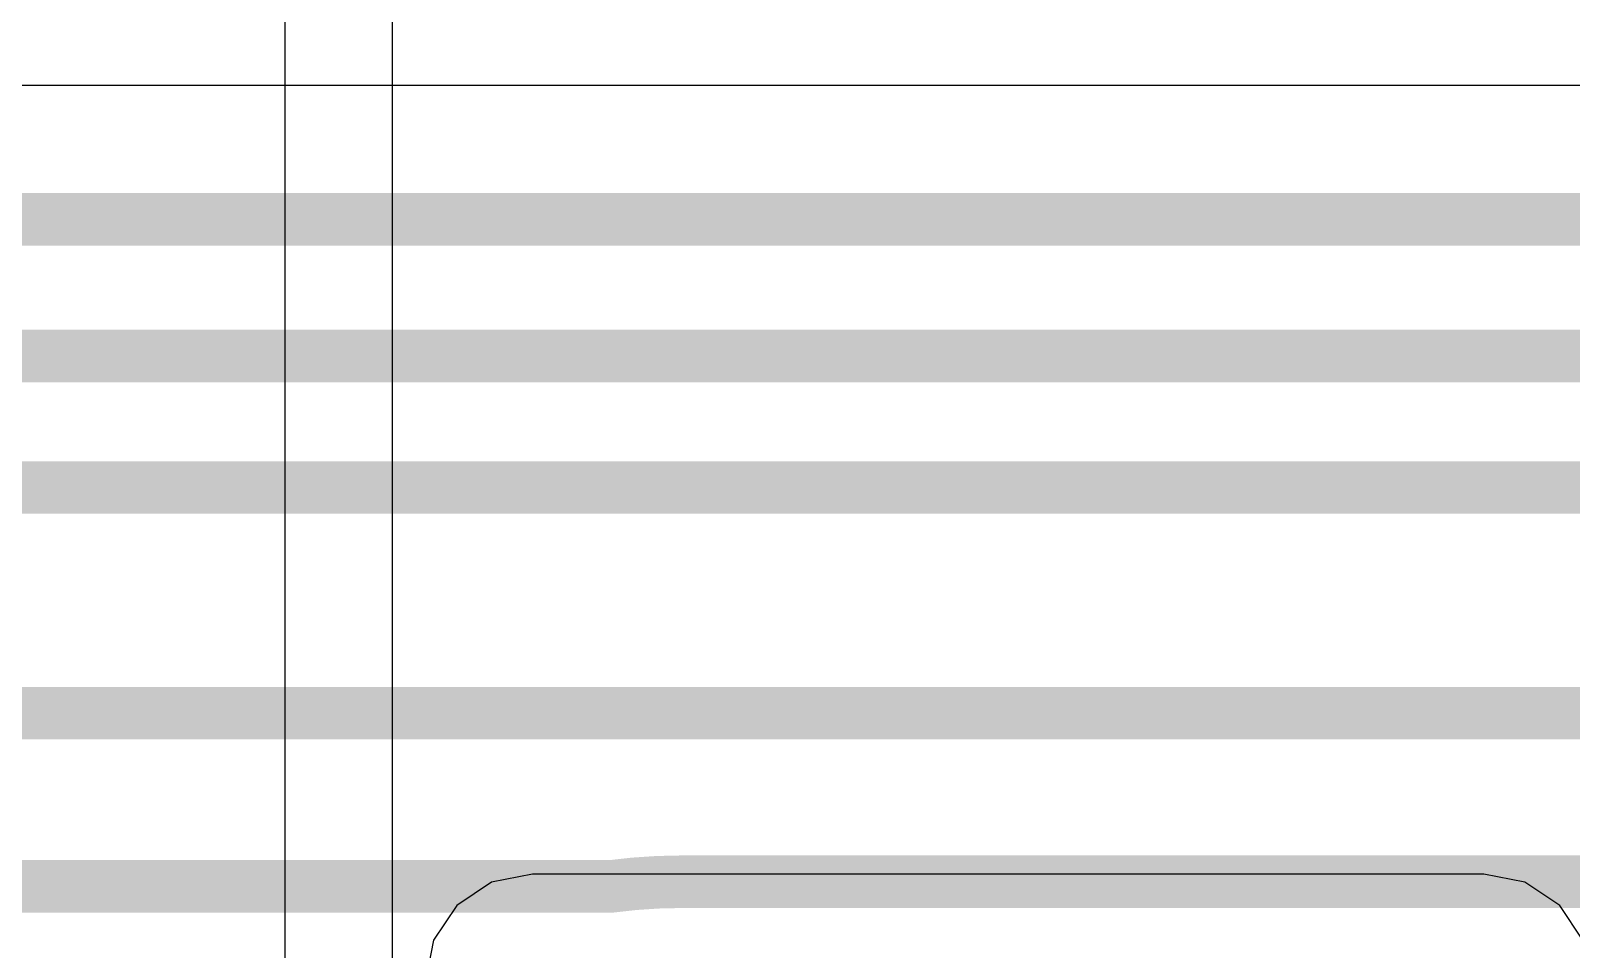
# Model space of a CAD drawing. Header units: inches. Extents: x -5 to 501, y -9 to 81.
# Drawn here: x 88.69 to 96.13, y 34.04 to 38.48 of the extents above; entities that cross this region are included whole.
import ezdxf

# ---------------------------------------------------------------- set-up
doc = ezdxf.new("R2010")
doc.units = ezdxf.units.IN
doc.layers.add('Bottom Layer', color=5, linetype='Continuous')
doc.layers.add('Top Layer', color=1, linetype='Continuous')

msp = doc.modelspace()

# ---------------------------------------------------------------- linework, layer by layer
at = {"layer": 'Bottom Layer'}
msp.add_line((105.7028, 38.214), (73.1881, 38.214), dxfattribs=at)
for points in [[(73.1881, 37.5666, 0.254, 0.254, 0), (106.1974, 37.5666, 0.254, 0.254, 0)], [(73.6707, 36.9062, 0.254, 0.254, 0), (104.517, 36.9062, 0.254, 0.254, 0)], [(73.8739, 36.2712, 0.254, 0.254, 0), (103.1224, 36.2712, 0.254, 0.254, 0)], [(74.1657, 35.1809, 0.254, 0.254, 0), (102.1814, 35.1809, 0.254, 0.254, 0)], [(74.9182, 34.3437, 0.254, 0.254, 0), (91.49, 34.3437, 0.254, 0.254, 0)], [(91.49, 34.3437, 0.254, 0.254, -0.033295), (91.8271, 34.3662, 0.254, 0.254, 0)], [(91.49, 34.3437, 0.254, 0.254, 0), (91.49, 34.3437, 0.254, 0.254, 0)], [(91.8271, 34.3662, 0.254, 0.254, 0), (103.0388, 34.3662, 0.254, 0.254, 0)]]:
    msp.add_lwpolyline(points, format="xyseb", dxfattribs=at)
for points in [[(91.4265, 34.3437, 0.127, 0.127, 1), (91.5535, 34.3437, 0.127, 0.127, 1)], [(91.4265, 34.3437, 0.127, 0.127, 1), (91.5535, 34.3437, 0.127, 0.127, 1)], [(91.4265, 34.3437, 0.127, 0.127, 1), (91.5535, 34.3437, 0.127, 0.127, 1)], [(91.4265, 34.3437, 0.127, 0.127, 1), (91.5535, 34.3437, 0.127, 0.127, 1)], [(91.7636, 34.3662, 0.127, 0.127, 1), (91.8906, 34.3662, 0.127, 0.127, 1)], [(91.7636, 34.3662, 0.127, 0.127, 1), (91.8906, 34.3662, 0.127, 0.127, 1)]]:
    msp.add_lwpolyline(points, format="xyseb", close=True, dxfattribs=at)
at = {"layer": 'Top Layer'}
for p, q in [((89.916, 30.2768), (89.916, 39.6174)), ((90.434, 30.2768), (90.434, 39.4821)), ((91.1108, 34.403), (90.9126, 34.3635)), ((95.7072, 34.403), (91.1108, 34.403)), ((95.9054, 34.3635), (95.7072, 34.403)), ((90.9126, 34.3635), (90.7446, 34.2513)), ((96.0734, 34.2513), (95.9054, 34.3635)), ((90.7446, 34.2513), (90.6323, 34.0832)), ((96.1857, 34.0832), (96.0734, 34.2513)), ((90.6323, 34.0832), (90.5929, 33.885))]:
    msp.add_line(p, q, dxfattribs=at)

doc.saveas('drawing.dxf')
